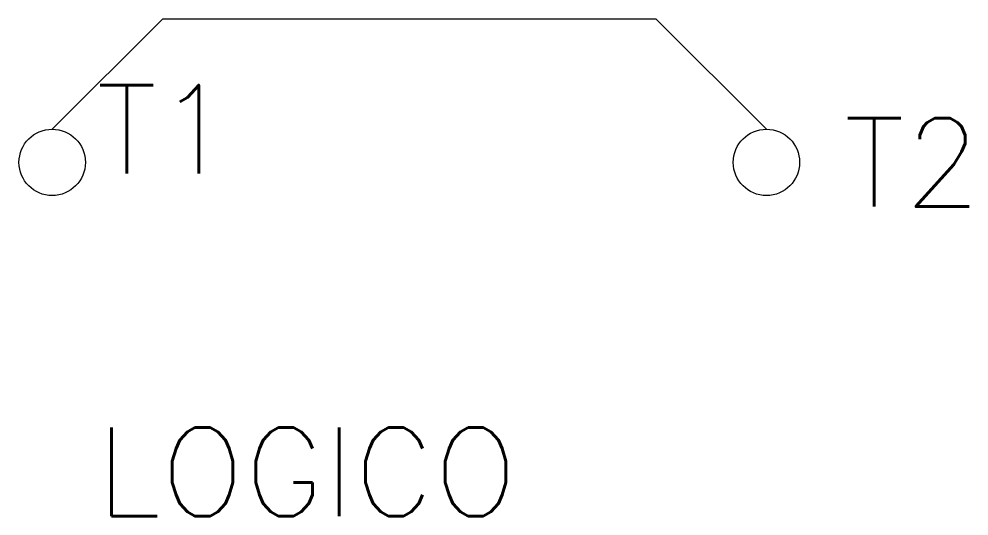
# Model space of a CAD drawing. Header units: millimetres. Extents: x -0.8 to 20.7, y -8.7 to 2.5.
import ezdxf
from ezdxf.enums import TextEntityAlignment as Align

# ---------------------------------------------------------------- set-up
doc = ezdxf.new("R2010")
doc.units = ezdxf.units.MM
doc.header["$LTSCALE"] = 10
doc.styles.add('ROMANS', font='romans.shx')

msp = doc.modelspace()

# ---------------------------------------------------------------- linework, layer by layer
for p, q in [((0, 0), (2.5, 2.494)), ((2.5, 2.494), (13.647, 2.494)), ((16.147, 0), (13.647, 2.494))]:
    msp.add_line(p, q)
at = {"color": 7}
for centre in [(0, -0.75), (16.147, -0.75)]:
    msp.add_circle(centre, 0.75, dxfattribs=at)

# ---------------------------------------------------------------- texts
at = {"color": 7, "lineweight": -3, "style": 'ROMANS'}
for tag, p in [('T1', (1, 0)), ('T2', (17.897, -0.75))]:
    msp.add_attdef(tag, text='', height=2, dxfattribs=at).set_placement(p, align=Align.MIDDLE_LEFT)
msp.add_attdef('LOGICO', text='DIAGRAMA LOGICO', height=2, dxfattribs=at).set_placement((1, -6.75), align=Align.TOP_LEFT)

doc.saveas('drawing.dxf')
